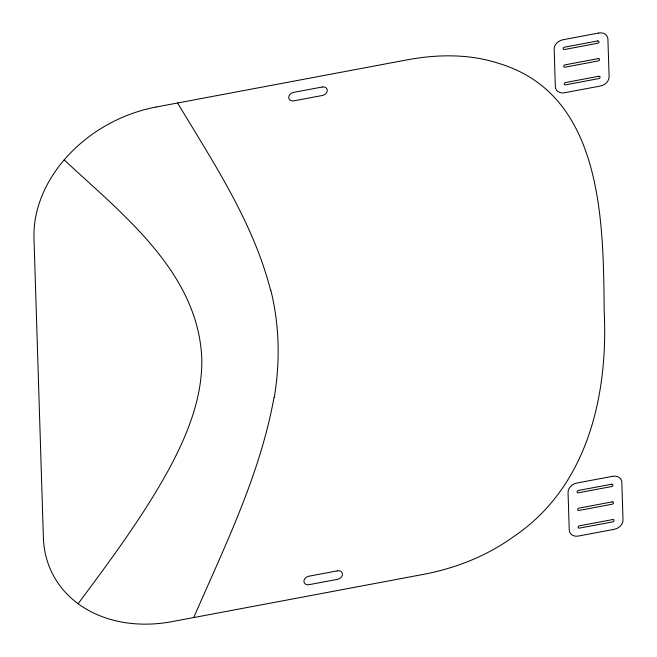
<?xml version="1.0" encoding="UTF-8"?>
<svg xmlns="http://www.w3.org/2000/svg" width="657" height="657" viewBox="0 0 657 657"><rect width="100%" height="100%" fill="white"/><g stroke="black" fill="none" stroke-linecap="round" stroke-linejoin="round"><path stroke-width="0.99" d="M274.01 397.518C260.049 474.88 224.834 546.033 193.725 617.555M78.101 603.726C110.598 560.043 143.333 516.188 169.432 468.285C187.705 434.187 202.923 396.582 201.74 357.252C197.33 271.431 121.783 213.788 64.181 159.881M156.054 107.042L406.995 59.877C428.98 55.788 451.614 54.4 473.804 57.594A168.143 133.396 -27.5 0 1 499.156 63.524C603.405 95.051 603.315 222.871 604.177 310.958C608.349 394.939 587.711 486.509 513.996 536.383A168.143 133.396 -27.5 0 1 489.301 551.716C468.589 562.655 446.136 570.087 423.141 574.432L172.216 621.596A130.784 103.757 -27.5 0 1 43.387 537.664L33.983 238.146A130.784 103.757 -27.5 0 1 156.095 107.034M177.579 103.001C213.468 162.731 253.167 222.156 270.651 290.451M270.873 290.369A376.083 298.36 -27.5 0 1 274.24 397.51M598.716 33.031L562.877 39.773A9.338 7.408 -27.5 0 0 554.155 49.135L555.337 86.765A9.338 7.408 -27.5 0 0 564.535 92.76L600.383 86.026A9.338 7.408 -27.5 0 0 609.105 76.655L607.922 39.297A9.338 7.408 -27.5 0 0 598.716 33.031M322.217 87.011L293.539 92.407A5.141 4.073 -27.5 0 0 288.743 97.556A5.141 4.073 -27.5 0 0 293.802 100.85L322.48 95.462A5.141 4.073 -27.5 0 0 327.276 90.313A5.141 4.073 -27.5 0 0 322.217 87.011M597.615 40.964L564.462 47.197A1.404 1.109 -27.5 0 0 563.148 48.602A1.404 1.109 -27.5 0 0 564.527 49.505L597.689 43.272A1.404 1.109 -27.5 0 0 598.995 41.867A1.404 1.109 -27.5 0 0 597.615 40.964M598.174 58.629L565.012 64.862A1.404 1.109 -27.5 0 0 563.706 66.267A1.404 1.109 -27.5 0 0 565.086 67.162L598.24 60.929A1.404 1.109 -27.5 0 0 599.554 59.524A1.404 1.109 -27.5 0 0 598.174 58.629M598.724 76.294L565.57 82.527A1.404 1.109 -27.5 0 0 564.256 83.932A1.404 1.109 -27.5 0 0 565.636 84.827L598.798 78.594A1.404 1.109 -27.5 0 0 600.104 77.189A1.404 1.109 -27.5 0 0 598.724 76.294M612.628 476.317L576.78 483.051A9.338 7.408 -27.5 0 0 568.059 492.413L569.241 530.051A9.338 7.408 -27.5 0 0 578.447 536.046L614.295 529.304A9.338 7.408 -27.5 0 0 623 519.679L621.834 482.312A9.338 7.408 -27.5 0 0 612.628 476.317M611.527 484.25L578.365 490.483A1.404 1.109 -27.5 0 0 577.06 491.888A1.404 1.109 -27.5 0 0 578.439 492.783L611.601 486.55A1.404 1.109 -27.5 0 0 612.907 485.145A1.404 1.109 -27.5 0 0 611.527 484.25M612.078 501.907L578.924 508.14A1.404 1.109 -27.5 0 0 577.61 509.545A1.404 1.109 -27.5 0 0 578.998 510.448L612.152 504.215A1.404 1.109 -27.5 0 0 613.457 502.81A1.404 1.109 -27.5 0 0 612.078 501.907M337.394 570.851L308.716 576.238A5.141 4.073 -27.5 0 0 303.92 581.388A5.141 4.073 -27.5 0 0 308.979 584.689L337.657 579.302A5.141 4.073 -27.5 0 0 342.453 574.144A5.141 4.073 -27.5 0 0 337.394 570.851M612.636 519.572L579.474 525.805A1.404 1.109 -27.5 0 0 578.168 527.21A1.404 1.109 -27.5 0 0 579.548 528.113L612.71 521.88A1.404 1.109 -27.5 0 0 614.016 520.475A1.404 1.109 -27.5 0 0 612.636 519.572"/></g></svg>
